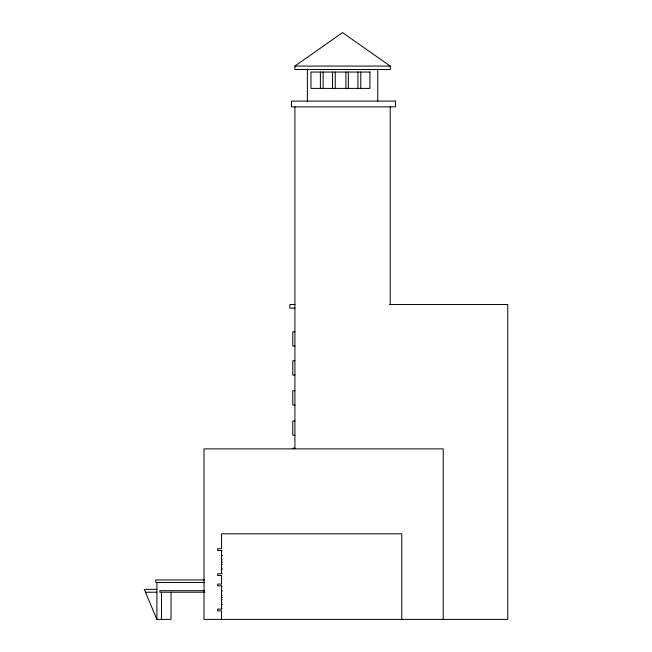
<?xml version="1.0" encoding="UTF-8"?>
<svg xmlns="http://www.w3.org/2000/svg" width="652" height="652" viewBox="0 0 652 652"><rect width="100%" height="100%" fill="white"/><g stroke="black" fill="none" stroke-linecap="round" stroke-linejoin="round"><path stroke-width="0.98" d="M294.916 66.064L342.561 32.6L390.214 66.064L390.214 69.503L294.916 69.503L294.916 66.064L390.214 66.064M294.916 304.525L289.83 304.525L289.83 308.111L294.916 308.111M389.619 304.525L507.753 304.525L507.753 619.4L204.003 619.4L204.003 448.878L443.23 448.878L443.23 619.4M294.916 331.803L292.797 331.803L292.797 346.098L294.916 346.098M294.916 360.768L292.797 360.768L292.797 375.063L294.916 375.063M294.916 390.768L292.797 390.768L292.797 405.063L294.916 405.063M294.916 420.964L292.797 420.964L292.797 435.259L294.916 435.259M292.797 448.201L294.916 448.201M221.558 550.858L222.063 550.858M221.558 555.374L222.063 555.374M221.558 555.7L222.063 555.7M221.558 559.889L222.063 559.889M221.558 562.146L222.063 562.146M221.558 562.432L222.063 562.432M221.558 564.396L222.063 564.396M221.558 568.911L222.063 568.911M221.558 569.229L222.063 569.229M221.558 573.426L222.063 573.426M204.475 579.93L155.787 579.93L155.787 582.456L204.704 582.456M221.558 586.189L222.063 586.189M156.896 589.359L144.247 589.359L156.896 619.4L171.036 619.4L171.036 592.22M204.679 590.688L159.862 590.688L159.862 592.22L204.834 592.22M221.558 590.704L222.063 590.704M221.558 591.022L222.063 591.022M145.461 592.22L156.896 592.22M221.558 595.211L222.063 595.211M221.558 597.468L222.063 597.468M221.558 597.754L222.063 597.754M221.558 599.726L222.063 599.726M221.558 604.241L222.063 604.241M221.558 604.559L222.063 604.559M221.558 608.748L222.063 608.748M401.779 619.4L401.779 533.809L221.558 533.809L221.558 548.748L217.638 548.748L217.638 550.516L221.558 550.516L221.558 573.776L217.638 573.776L217.638 575.537L221.558 575.537L221.558 584.078L217.638 584.078L217.638 585.838L221.558 585.838L221.558 609.098L217.638 609.098L217.638 610.867L221.558 610.867L221.558 619.4M390.214 106.863L390.214 304.525M377.752 69.071L377.752 101.109M360.776 72.054L360.776 88.395M357.915 72.054L357.915 88.395M348.323 72.054L348.323 88.395M345.91 72.054L345.91 88.395M335.242 72.054L335.242 88.395M332.536 72.054L332.536 88.395M323.131 72.054L323.131 88.395M320.385 72.054L320.385 88.395M307.377 69.071L307.377 101.109M294.916 106.863L294.916 448.552M161.509 592.22L161.509 619.4M156.896 582.456L156.896 619.4M369.928 72.054L310.971 72.054L310.971 88.395L369.928 88.395L369.928 72.054M395.528 101.109L291.485 101.109L291.485 106.863L395.528 106.863L395.528 101.109"/></g></svg>
